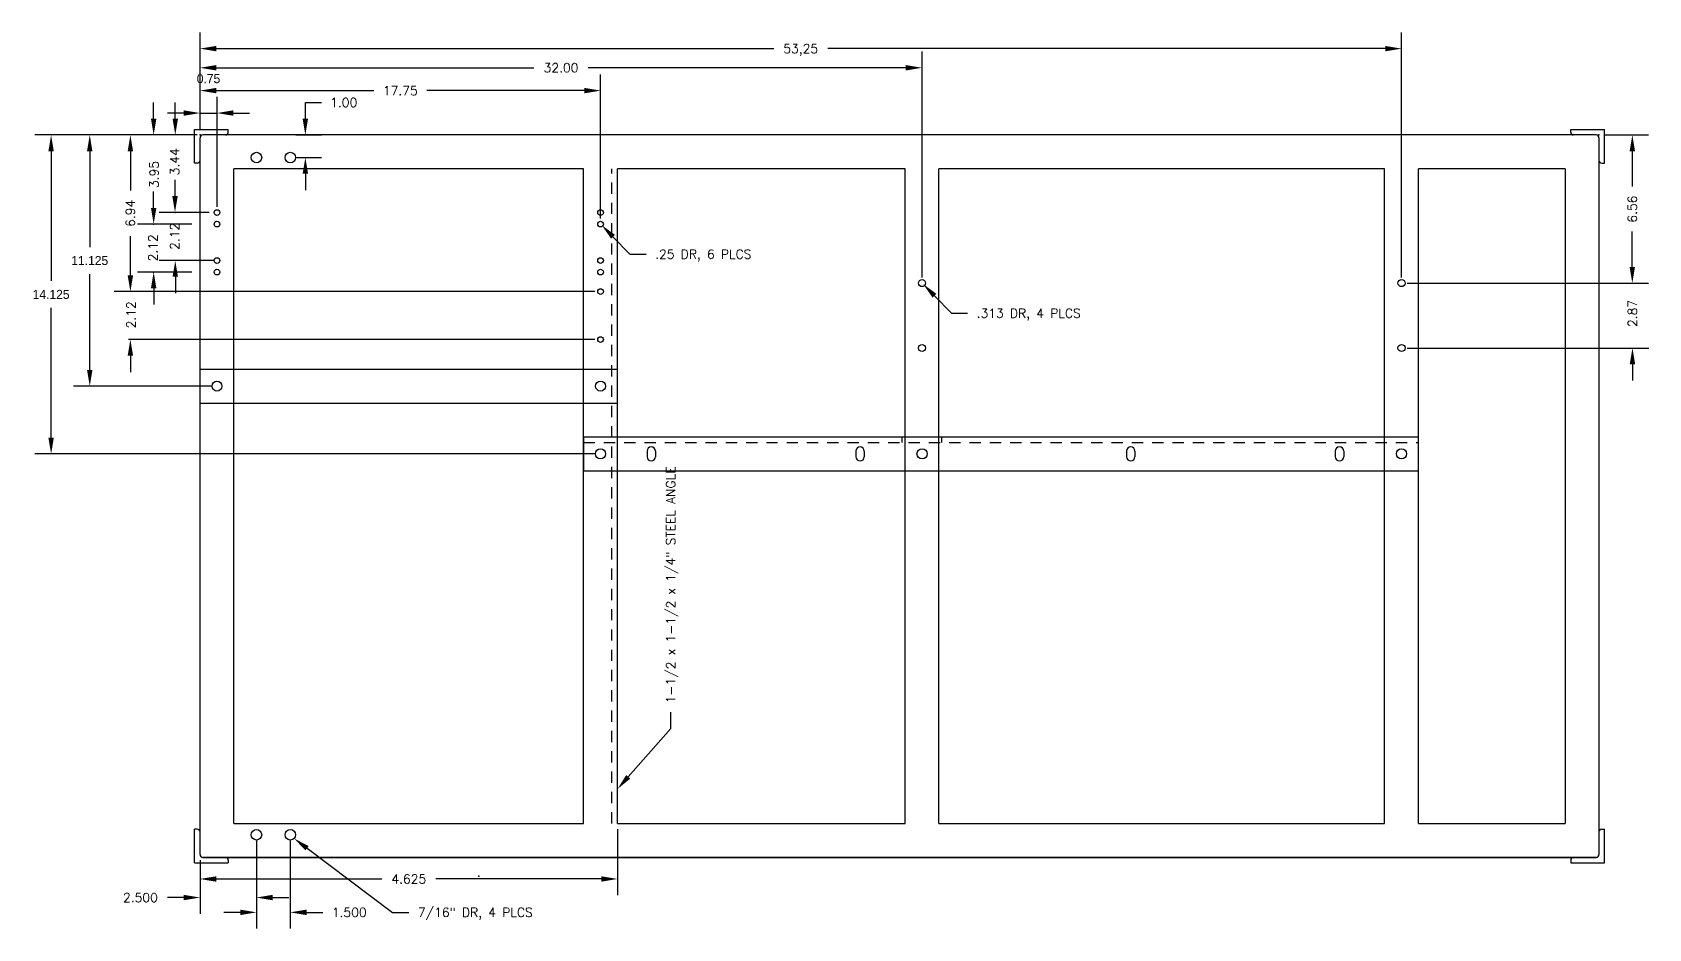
# Model space of a CAD drawing. Extents: x -0.4 to 34.1, y -0.4 to 33.1.
# Drawn here: x -0.44 to 17.47, y 22.27 to 32.19 of the extents above; entities that cross this region are included whole.
import ezdxf
from ezdxf.enums import TextEntityAlignment as Align

# ---------------------------------------------------------------- set-up
doc = ezdxf.new("R2010")
doc.units = 0
doc.header["$MEASUREMENT"] = 0
doc.linetypes.add('HIDDEN2', pattern=[0.1875, 0.125, -0.0625])
doc.layers.get('0').update_dxf_attribs({"linetype": 'CONTINUOUS'})
doc.layers.get('DEFPOINTS').update_dxf_attribs({"linetype": 'CONTINUOUS'})
for name, color, linetype in [('DIM', 1, 'CONTINUOUS'), ('HIDDEN2', 6, 'HIDDEN2'), ('OBJECT', 3, 'CONTINUOUS'), ('TEXT', 1, 'CONTINUOUS')]:
    doc.layers.add(name, color=color, linetype=linetype)
doc.styles.add('SIMPLEX', font='romans')
doc.dimstyles.get("Standard").update_dxf_attribs({"dimtxt": 0.1, "dimasz": 0.18, "dimexe": 0.18, "dimexo": 0.063, "dimgap": 0.1, "dimtad": 0, "dimtih": 1, "dimtoh": 1, "dimdec": 3, "dimlfac": 2, "dimzin": 0, "dimdsep": 46, "dimtxsty": 'Standard', "dimcen": 0.1, "dimclrd": 1, "dimclre": 1, "dimclrt": 1, "dimadec": 0, "dimazin": 0, "dimtfac": 0.8, "dimtofl": 0, "dimtmove": 2, "dimatfit": 3, "dimfxl": 1, "dimtolj": 1, "dimtzin": 0, "dimarcsym": 0})

# ---------------------------------------------------------------- blocks, each defined once
blk = doc.blocks.new('*D6')
at = {"color": 1, "linetype": 'ByBlock', "transparency": 16777216}
for p, q in [((39.62, 10.629), (39.62, 9.897)), ((34.995, 10.285), (34.995, 9.897)), ((35.175, 10.077), (37.008, 10.077)), ((39.44, 10.077), (37.608, 10.077))]:
    blk.add_line(p, q, dxfattribs=at)
for points in [[(35.175, 10.107), (35.175, 10.047), (34.995, 10.077)], [(39.44, 10.107), (39.44, 10.047), (39.62, 10.077)]]:
    blk.add_solid(points, dxfattribs=at)
at = {"layer": 'DEFPOINTS', "color": 0, "linetype": 'ByBlock', "transparency": 16777216}
for p in [(39.62, 10.692), (34.995, 10.348), (39.62, 10.077)]:
    blk.add_point(p, dxfattribs=at)
at = {"color": 1, "linetype": 'ByBlock', "transparency": 16777216, "style": 'SIMPLEX'}
blk.add_text('4.625', height=0.1, dxfattribs=at).set_placement((37.308, 10.077), align=Align.MIDDLE_CENTER)
blk = doc.blocks.new('*D5')
at = {"color": 1, "linetype": 'ByBlock', "transparency": 16777216}
for p, q in [((34.932, 18.317), (34.203, 18.317)), ((34.383, 18.137), (34.383, 17.702)), ((34.383, 16.762), (34.383, 17.197)), ((39.37, 16.582), (34.203, 16.582))]:
    blk.add_line(p, q, dxfattribs=at)
for points in [[(34.353, 18.137), (34.413, 18.137), (34.383, 18.317)], [(34.353, 16.762), (34.413, 16.762), (34.383, 16.582)]]:
    blk.add_solid(points, dxfattribs=at)
at = {"layer": 'DEFPOINTS', "color": 0, "linetype": 'ByBlock', "transparency": 16777216}
for p in [(34.995, 18.317), (34.383, 16.582), (39.433, 16.582)]:
    blk.add_point(p, dxfattribs=at)
at = {"color": 1, "linetype": 'ByBlock', "transparency": 16777216, "style": 'SIMPLEX'}
blk.add_text('6.94', height=0.1, rotation=90, dxfattribs=at).set_placement((34.383, 17.449), align=Align.MIDDLE_CENTER)
blk = doc.blocks.new('*D4')
at = {"color": 1, "linetype": 'ByBlock', "transparency": 16777216}
for p, q in [((34.995, 18.38), (34.995, 19.453)), ((48.308, 16.739), (48.308, 19.453)), ((35.175, 19.273), (41.351, 19.273)), ((48.128, 19.273), (41.951, 19.273))]:
    blk.add_line(p, q, dxfattribs=at)
for points in [[(35.175, 19.303), (35.175, 19.243), (34.995, 19.273)], [(48.128, 19.303), (48.128, 19.243), (48.308, 19.273)]]:
    blk.add_solid(points, dxfattribs=at)
at = {"layer": 'DEFPOINTS', "color": 0, "linetype": 'ByBlock', "transparency": 16777216}
for p in [(48.308, 19.273), (34.995, 18.317), (48.308, 16.676)]:
    blk.add_point(p, dxfattribs=at)
at = {"color": 1, "linetype": 'ByBlock', "transparency": 16777216, "style": 'SIMPLEX'}
blk.add_text('53,25', height=0.1, dxfattribs=at).set_placement((41.651, 19.273), align=Align.MIDDLE_CENTER)
blk = doc.blocks.new('*D3')
at = {"color": 1, "linetype": 'ByBlock', "transparency": 16777216}
for p, q in [((34.995, 18.38), (34.995, 19.241)), ((42.995, 16.739), (42.995, 19.241)), ((35.175, 19.061), (38.695, 19.061)), ((42.815, 19.061), (39.295, 19.061))]:
    blk.add_line(p, q, dxfattribs=at)
for points in [[(35.175, 19.091), (35.175, 19.031), (34.995, 19.061)], [(42.815, 19.091), (42.815, 19.031), (42.995, 19.061)]]:
    blk.add_solid(points, dxfattribs=at)
at = {"layer": 'DEFPOINTS', "color": 0, "linetype": 'ByBlock', "transparency": 16777216}
for p in [(42.995, 19.061), (34.995, 18.317), (42.995, 16.676)]:
    blk.add_point(p, dxfattribs=at)
at = {"color": 1, "linetype": 'ByBlock', "transparency": 16777216, "style": 'SIMPLEX'}
blk.add_text('32.00', height=0.1, dxfattribs=at).set_placement((38.995, 19.061), align=Align.MIDDLE_CENTER)
blk = doc.blocks.new('*D2')
at = {"color": 1, "linetype": 'ByBlock', "transparency": 16777216}
for p, q in [((34.995, 18.38), (34.995, 18.988)), ((39.433, 17.393), (39.433, 18.988)), ((35.175, 18.808), (36.921, 18.808)), ((39.253, 18.808), (37.507, 18.808))]:
    blk.add_line(p, q, dxfattribs=at)
for points in [[(35.175, 18.838), (35.175, 18.778), (34.995, 18.808)], [(39.253, 18.838), (39.253, 18.778), (39.433, 18.808)]]:
    blk.add_solid(points, dxfattribs=at)
at = {"layer": 'DEFPOINTS', "color": 0, "linetype": 'ByBlock', "transparency": 16777216}
for p in [(39.433, 18.808), (34.995, 18.317), (39.433, 17.33)]:
    blk.add_point(p, dxfattribs=at)
at = {"color": 1, "linetype": 'ByBlock', "transparency": 16777216, "style": 'SIMPLEX'}
blk.add_text('17.75', height=0.1, dxfattribs=at).set_placement((37.214, 18.808), align=Align.MIDDLE_CENTER)
blk = doc.blocks.new('*D18')
at = {"color": 1, "linetype": 'ByBlock', "transparency": 16777216}
for p, q in [((1.417, 31.121), (1.417, 31.481)), ((1.605, 30.262), (1.605, 31.481)), ((1.237, 31.301), (1.057, 31.301)), ((1.417, 31.301), (1.605, 31.301)), ((1.785, 31.301), (1.965, 31.301))]:
    blk.add_line(p, q, dxfattribs=at)
for points in [[(1.237, 31.331), (1.237, 31.271), (1.417, 31.301)], [(1.785, 31.331), (1.785, 31.271), (1.605, 31.301)]]:
    blk.add_solid(points, dxfattribs=at)
at = {"layer": 'DEFPOINTS', "color": 0, "linetype": 'ByBlock', "transparency": 16777216}
for p in [(1.605, 31.301), (1.417, 31.058), (1.605, 30.199)]:
    blk.add_point(p, dxfattribs=at)
at = {"color": 1, "linetype": 'ByBlock', "transparency": 16777216, "insert": (1.511, 31.681), "char_height": 0.1, "attachment_point": 5}
blk.add_mtext('\\A1;0.75', dxfattribs=at)
blk = doc.blocks.new('*D7')
at = {"color": 1, "linetype": 'ByBlock', "transparency": 16777216}
for p, q in [((50.558, 18.317), (51.045, 18.317)), ((50.865, 18.137), (50.865, 17.746)), ((50.865, 16.856), (50.865, 17.246)), ((48.371, 16.676), (51.045, 16.676))]:
    blk.add_line(p, q, dxfattribs=at)
for points in [[(50.835, 18.137), (50.895, 18.137), (50.865, 18.317)], [(50.835, 16.856), (50.895, 16.856), (50.865, 16.676)]]:
    blk.add_solid(points, dxfattribs=at)
at = {"layer": 'DEFPOINTS', "color": 0, "linetype": 'ByBlock', "transparency": 16777216}
for p in [(50.495, 18.317), (48.308, 16.676), (50.865, 16.676)]:
    blk.add_point(p, dxfattribs=at)
at = {"color": 1, "linetype": 'ByBlock', "transparency": 16777216, "style": 'SIMPLEX'}
blk.add_text('6.56', height=0.1, rotation=90, dxfattribs=at).set_placement((50.865, 17.496), align=Align.MIDDLE_CENTER)
blk = doc.blocks.new('*D13')
at = {"color": 1, "linetype": 'ByBlock', "transparency": 16777216}
for p, q in [((2.584, 18.498), (2.584, 18.678)), ((2.584, 18.678), (2.764, 18.678)), ((2.48, 18.318), (2.764, 18.318)), ((2.48, 18.068), (2.764, 18.068)), ((2.584, 17.888), (2.584, 17.708))]:
    blk.add_line(p, q, dxfattribs=at)
for points in [[(2.554, 18.498), (2.614, 18.498), (2.584, 18.318)], [(2.554, 17.888), (2.614, 17.888), (2.584, 18.068)]]:
    blk.add_solid(points, dxfattribs=at)
at = {"layer": 'DEFPOINTS', "color": 0, "linetype": 'ByBlock', "transparency": 16777216}
for p in [(2.417, 18.318), (2.584, 18.318), (2.417, 18.068)]:
    blk.add_point(p, dxfattribs=at)
at = {"color": 1, "linetype": 'ByBlock', "transparency": 16777216, "style": 'SIMPLEX'}
blk.add_text('1.00', height=0.1, dxfattribs=at).set_placement((3.009, 18.678), align=Align.MIDDLE_CENTER)
blk = doc.blocks.new('*D14')
at = {"color": 1, "linetype": 'ByBlock', "transparency": 16777216}
for p, q in [((2.042, 10.505), (2.042, 9.693)), ((1.417, 10.286), (1.417, 9.693)), ((1.237, 9.873), (1.057, 9.873)), ((2.222, 9.873), (2.402, 9.873))]:
    blk.add_line(p, q, dxfattribs=at)
for points in [[(1.237, 9.903), (1.237, 9.843), (1.417, 9.873)], [(2.222, 9.903), (2.222, 9.843), (2.042, 9.873)]]:
    blk.add_solid(points, dxfattribs=at)
at = {"layer": 'DEFPOINTS', "color": 0, "linetype": 'ByBlock', "transparency": 16777216}
for p in [(2.042, 10.568), (1.417, 10.349), (1.417, 9.873)]:
    blk.add_point(p, dxfattribs=at)
at = {"color": 1, "linetype": 'ByBlock', "transparency": 16777216, "style": 'SIMPLEX'}
blk.add_text('2.500', height=0.1, dxfattribs=at).set_placement((0.757, 9.873), align=Align.MIDDLE_CENTER)
blk = doc.blocks.new('*D15')
at = {"color": 1, "linetype": 'ByBlock', "transparency": 16777216}
for p, q in [((2.042, 10.505), (2.042, 9.529)), ((2.417, 10.505), (2.417, 9.529)), ((1.862, 9.709), (1.682, 9.709)), ((2.597, 9.709), (2.777, 9.709))]:
    blk.add_line(p, q, dxfattribs=at)
for points in [[(1.862, 9.739), (1.862, 9.679), (2.042, 9.709)], [(2.597, 9.739), (2.597, 9.679), (2.417, 9.709)]]:
    blk.add_solid(points, dxfattribs=at)
at = {"layer": 'DEFPOINTS', "color": 0, "linetype": 'ByBlock', "transparency": 16777216}
for p in [(2.042, 10.568), (2.417, 10.568), (2.417, 9.709)]:
    blk.add_point(p, dxfattribs=at)
at = {"color": 1, "linetype": 'ByBlock', "transparency": 16777216, "style": 'SIMPLEX'}
blk.add_text('1.500', height=0.1, dxfattribs=at).set_placement((3.07, 9.709), align=Align.MIDDLE_CENTER)
blk = doc.blocks.new('*D17')
at = {"color": 1, "linetype": 'ByBlock', "transparency": 16777216}
for p, q in [((1.385, 31.058), (-0.413, 31.058)), ((-0.233, 30.878), (-0.233, 29.442)), ((-0.233, 27.706), (-0.233, 29.142)), ((5.792, 27.526), (-0.413, 27.526))]:
    blk.add_line(p, q, dxfattribs=at)
for points in [[(-0.263, 30.878), (-0.203, 30.878), (-0.233, 31.058)], [(-0.263, 27.706), (-0.203, 27.706), (-0.233, 27.526)]]:
    blk.add_solid(points, dxfattribs=at)
at = {"layer": 'DEFPOINTS', "color": 0, "linetype": 'ByBlock', "transparency": 16777216}
for p in [(-0.233, 31.058), (1.448, 31.058), (5.855, 27.526)]:
    blk.add_point(p, dxfattribs=at)
at = {"color": 1, "linetype": 'ByBlock', "transparency": 16777216, "insert": (-0.233, 29.292), "char_height": 0.1, "attachment_point": 5}
blk.add_mtext('\\A1;14.125', dxfattribs=at)
blk = doc.blocks.new('*D16')
at = {"color": 1, "linetype": 'ByBlock', "transparency": 16777216}
for p, q in [((1.385, 31.058), (0.015, 31.058)), ((0.195, 30.878), (0.195, 29.817)), ((0.195, 28.456), (0.195, 29.517)), ((1.542, 28.276), (0.015, 28.276))]:
    blk.add_line(p, q, dxfattribs=at)
for points in [[(0.165, 30.878), (0.225, 30.878), (0.195, 31.058)], [(0.165, 28.456), (0.225, 28.456), (0.195, 28.276)]]:
    blk.add_solid(points, dxfattribs=at)
at = {"layer": 'DEFPOINTS', "color": 0, "linetype": 'ByBlock', "transparency": 16777216}
for p in [(0.195, 31.058), (1.448, 31.058), (1.605, 28.276)]:
    blk.add_point(p, dxfattribs=at)
at = {"color": 1, "linetype": 'ByBlock', "transparency": 16777216, "insert": (0.195, 29.667), "char_height": 0.1, "attachment_point": 5}
blk.add_mtext('\\A1;11.125', dxfattribs=at)

msp = doc.modelspace()

# ---------------------------------------------------------------- linework, layer by layer
at = {"layer": 'DIM', "linetype": 'ByBlock'}
for p, q in [((0.903141, 31.237971), (0.903141, 31.417971)), ((1.139675, 30.381912), (1.139675, 30.561912)), ((0.903141, 30.250987), (0.903141, 30.430987)), ((1.32582, 30.070987), (0.723141, 30.070987)), ((1.32582, 30.070987), (0.723141, 30.070987)), ((1.565323, 29.667346), (0.962645, 29.667346)), ((1.32582, 29.539737), (0.723141, 29.539737)), ((1.143762, 29.487346), (1.143762, 29.307346)), ((5.791669, 29.323596), (0.624642, 29.323596)), ((0.904259, 29.359737), (0.904259, 29.179737)), ((5.791669, 28.792346), (0.624642, 28.792346)), ((14.792669, 28.698596), (17.468191, 28.698596)), ((0.645101, 28.612346), (0.645101, 28.432346)), ((17.288191, 28.518596), (17.288191, 28.338596))]:
    msp.add_line(p, q, dxfattribs=at)
at = {"layer": 'DIM', "color": 1, "linetype": 'ByBlock'}
for p, q in [((1.142645, 31.237971), (1.142645, 31.417971)), ((1.354169, 31.057971), (0.962645, 31.057971)), ((1.518232, 30.198596), (0.962645, 30.198596))]:
    msp.add_line(p, q, dxfattribs=at)
at = {"layer": 'DIM'}
for p, q in [((5.992522, 29.930899), (6.180008, 29.737509)), ((6.180008, 29.737509), (6.360008, 29.737509)), ((9.555022, 29.277257), (9.742508, 29.083868)), ((9.742508, 29.083868), (9.922508, 29.083868)), ((1.417169, 28.463968), (6.042169, 28.463968)), ((1.417169, 28.088968), (6.042169, 28.088968)), ((6.632525, 24.48415), (6.632525, 24.66415)), ((6.161179, 23.949302), (6.632525, 24.48415))]:
    msp.add_line(p, q, dxfattribs=at)
at = {"layer": 'DIM', "color": 0, "linetype": 'ByBlock'}
for p in [(1.417169, 31.057971), (1.417169, 31.057971), (1.142645, 30.198596), (0.903141, 30.070987), (0.903141, 29.539737)]:
    msp.add_point(p, dxfattribs=at)
at = {"layer": 'DIM'}
for p in [(1.417169, 31.057971), (16.917169, 31.057971), (4.504624, 22.85058)]:
    msp.add_point(p, dxfattribs=at)
at = {"layer": 'DIM', "linetype": 'ByBlock'}
for points in [[(0.873141, 31.237971), (0.933141, 31.237971), (0.903141, 31.057971)], [(1.109675, 30.381912), (1.169675, 30.381912), (1.139675, 30.201912)], [(0.873141, 30.250987), (0.933141, 30.250987), (0.903141, 30.070987)], [(1.112645, 29.487346), (1.172645, 29.487346), (1.142645, 29.667346)], [(0.873141, 29.359737), (0.933141, 29.359737), (0.903141, 29.539737)], [(0.615101, 28.612346), (0.675101, 28.612346), (0.645101, 28.792346)], [(17.258191, 28.518596), (17.318191, 28.518596), (17.288191, 28.698596)]]:
    msp.add_solid(points, dxfattribs=at)
at = {"layer": 'DIM', "color": 1, "linetype": 'ByBlock'}
msp.add_solid([(1.112645, 31.237971), (1.172645, 31.237971), (1.142645, 31.057971)], dxfattribs=at)
at = {"layer": 'DIM'}
for points in [[(5.970983, 29.910017), (6.014062, 29.95178), (5.867231, 30.060135)], [(9.533483, 29.256375), (9.576562, 29.298139), (9.429731, 29.406494)], [(6.183686, 23.929467), (6.138672, 23.969137), (6.042169, 23.814259)]]:
    msp.add_solid(points, dxfattribs=at)
at = {"layer": 'HIDDEN2'}
for p, q in [((5.979669, 23.432971), (5.979669, 30.682971)), ((5.667169, 27.651468), (14.917169, 27.651468)), ((6.042169, 27.651468), (6.042169, 27.713968)), ((9.198419, 27.651468), (9.198419, 27.713968)), ((9.635919, 27.651468), (9.635919, 27.713968))]:
    msp.add_line(p, q, dxfattribs=at)
at = {"layer": 'OBJECT'}
for p, q in [((1.354669, 30.745471), (1.354669, 31.120471)), ((1.354669, 31.120471), (1.729669, 31.120471)), ((1.417169, 23.089221), (1.417169, 31.026721)), ((16.885919, 31.057971), (1.448419, 31.057971)), ((1.729669, 31.089221), (1.729669, 31.120471)), ((16.604669, 31.089221), (16.604669, 31.120471)), ((16.604669, 31.120471), (16.979669, 31.120471)), ((16.917169, 31.026721), (16.917169, 23.089221)), ((16.979669, 30.745471), (16.979669, 31.120471)), ((1.385919, 30.745471), (1.354669, 30.745471)), ((1.792169, 23.432971), (1.792169, 30.682971)), ((5.667169, 30.682971), (1.792169, 30.682971)), ((5.667169, 23.432971), (5.667169, 30.682971)), ((6.042169, 23.432971), (6.042169, 30.682971)), ((9.229669, 30.682971), (6.042169, 30.682971)), ((9.229669, 23.432971), (9.229669, 30.682971)), ((9.604669, 23.432971), (9.604669, 30.682971)), ((14.542169, 30.682971), (9.604669, 30.682971)), ((14.542169, 23.432971), (14.542169, 30.682971)), ((14.917169, 23.432971), (14.917169, 30.682971)), ((16.542169, 30.682971), (14.917169, 30.682971)), ((16.542169, 30.682971), (16.542169, 23.432971)), ((16.948419, 30.745471), (16.979669, 30.745471)), ((5.667169, 27.713968), (14.917169, 27.713968)), ((5.667169, 27.713968), (5.667169, 27.338968)), ((6.370294, 27.557718), (6.370294, 27.495218)), ((6.464044, 27.557718), (6.464044, 27.495218)), ((8.682794, 27.557718), (8.682794, 27.495218)), ((8.776544, 27.557718), (8.776544, 27.495218)), ((11.682794, 27.557718), (11.682794, 27.495218)), ((11.776544, 27.557718), (11.776544, 27.495218)), ((13.995294, 27.557718), (13.995294, 27.495218)), ((14.089044, 27.557718), (14.089044, 27.495218)), ((5.667169, 27.338968), (14.917169, 27.338968)), ((1.385919, 23.370471), (1.354669, 23.370471)), ((1.354669, 22.995471), (1.354669, 23.370471)), ((1.792169, 23.432971), (5.667169, 23.432971)), ((6.042169, 23.432971), (9.229669, 23.432971)), ((9.604669, 23.432971), (14.542169, 23.432971)), ((14.917169, 23.432971), (16.542169, 23.432971)), ((16.948419, 23.370471), (16.979669, 23.370471)), ((16.979669, 22.995471), (16.979669, 23.370471)), ((1.354669, 22.995471), (1.729669, 22.995471)), ((16.885919, 23.057971), (1.448419, 23.057971)), ((1.448419, 23.057971), (16.885919, 23.057971)), ((1.729669, 23.026721), (1.729669, 22.995471)), ((16.604669, 23.026721), (16.604669, 22.995471)), ((16.604669, 22.995471), (16.979669, 22.995471))]:
    msp.add_line(p, q, dxfattribs=at)
for centre, radius in [((2.042107, 30.807971), 0.058594), ((2.417107, 30.807971), 0.058594), ((1.604669, 30.198596), 0.03125), ((1.604669, 30.070987), 0.03125), ((5.854669, 30.198596), 0.03125), ((5.854669, 30.070987), 0.03125), ((1.604669, 29.667346), 0.03125), ((1.604669, 29.539737), 0.03125), ((5.854669, 29.667346), 0.03125), ((5.854669, 29.539737), 0.03125), ((9.417169, 29.417346), 0.039062), ((14.729669, 29.417346), 0.039062), ((5.854669, 29.323596), 0.03125), ((5.854669, 28.792346), 0.03125), ((9.417169, 28.698596), 0.039062), ((14.729669, 28.698596), 0.039062), ((1.604669, 28.276468), 0.054688), ((1.604669, 28.276468), 0.054688), ((5.854669, 28.276468), 0.054688), ((5.854669, 28.276468), 0.054688), ((5.854669, 27.526468), 0.056641), ((5.854669, 27.526468), 0.056641), ((9.417169, 27.526468), 0.056641), ((14.729669, 27.526468), 0.056641), ((2.042107, 23.307971), 0.058594), ((2.417107, 23.307971), 0.058594)]:
    msp.add_circle(centre, radius, dxfattribs=at)
for centre, radius, start, end in [((1.448419, 31.026721), 0.03125, 90, 180), ((1.698419, 31.089221), 0.03125, 270, 0), ((16.635919, 31.089221), 0.03125, 180, 270), ((16.885919, 31.026721), 0.03125, 0, 90), ((1.385919, 30.776721), 0.03125, 270, 0), ((16.948419, 30.776721), 0.03125, 180, 270), ((6.417169, 27.557718), 0.046875, 0, 180), ((8.729669, 27.557718), 0.046875, 0, 180), ((11.729669, 27.557718), 0.046875, 0, 180), ((14.042169, 27.557718), 0.046875, 0, 180), ((6.417169, 27.495218), 0.046875, 180, 0), ((8.729669, 27.495218), 0.046875, 180, 0), ((11.729669, 27.495218), 0.046875, 180, 0), ((14.042169, 27.495218), 0.046875, 180, 0), ((1.385919, 23.339221), 0.03125, 0, 90), ((16.948419, 23.339221), 0.03125, 90, 180), ((1.448419, 23.089221), 0.03125, 180, 270), ((1.698419, 23.026721), 0.03125, 0, 90), ((16.635919, 23.026721), 0.03125, 90, 180), ((16.885919, 23.089221), 0.03125, 270, 0)]:
    msp.add_arc(centre, radius, start, end, dxfattribs=at)
at = {"layer": 'TEXT', "color": 1}
for p, q in [((2.60288, 23.158886), (3.550566, 22.448277)), ((3.550566, 22.448277), (3.730566, 22.448277))]:
    msp.add_line(p, q, dxfattribs=at)
msp.add_solid([(2.584883, 23.134884), (2.620878, 23.182888), (2.458869, 23.266871)], dxfattribs=at)

# ---------------------------------------------------------------- texts
at = {"layer": 'DIM', "linetype": 'ByBlock', "style": 'SIMPLEX'}
for s, p in [('3.95', (0.908604, 30.619854)), ('2.12', (0.895674, 29.808089)), ('2.12', (1.135177, 29.935698)), ('2.12', (0.652569, 29.066463))]:
    msp.add_text(s, height=0.1, rotation=90, dxfattribs=at).set_placement(p, align=Align.MIDDLE_CENTER)
at = {"layer": 'DIM', "style": 'SIMPLEX'}
for s, p in [('.25 DR, 6 PLCS', (6.460008, 29.737509)), ('.313 DR, 4 PLCS', (10.022508, 29.083868))]:
    msp.add_text(s, height=0.1, dxfattribs=at).set_placement(p, align=Align.MIDDLE_LEFT)
at = {"layer": 'DIM', "linetype": 'ByBlock', "style": 'SIMPLEX'}
msp.add_text('2.87', height=0.1, rotation=90, dxfattribs=at).set_placement((17.288686, 29.081087), align=Align.MIDDLE)
at = {"layer": 'DIM', "style": 'SIMPLEX'}
msp.add_text('1-1/2 x 1-1/2 x 1/4" STEEL ANGLE', height=0.1, rotation=90, dxfattribs=at).set_placement((6.632525, 24.76415), align=Align.MIDDLE_LEFT)
at = {"layer": 'TEXT', "style": 'SIMPLEX'}
msp.add_text('3.44', height=0.100005, rotation=90, dxfattribs=at).set_placement((1.186795, 30.611308))
at = {"layer": 'TEXT', "color": 1, "style": 'SIMPLEX'}
msp.add_text('7/16" DR, 4 PLCS', height=0.1, dxfattribs=at).set_placement((3.830566, 22.448277), align=Align.MIDDLE_LEFT)

# ---------------------------------------------------------------- dimensions: what is measured, and where the dimension line sits
at = {"layer": 'DIM'}
for base, p2, text, picture, middle in [((14.729669, 32.014654), (14.729669, 29.417346), '53,25', '*D4', (8.073419, 32.014654)), ((9.417169, 31.802825), (9.417169, 29.417346), '32.00', '*D3', (5.417169, 31.802825)), ((5.854669, 31.549563), (5.854669, 30.070987), '17.75', '*D2', (3.635919, 31.549563))]:
    dim = msp.add_linear_dim(base=base, p1=(1.417169, 31.057971), p2=p2, text=text, dimstyle='Standard', dxfattribs=at)
    dim.commit()
    dim.dimension.update_dxf_attribs({"geometry": picture, "text_midpoint": middle, "insert": (-33.578, 12.741327)})
dim = msp.add_linear_dim(base=(2.584236, 31.057971), p1=(2.417107, 30.807971), p2=(2.417107, 31.057971), angle=90, text='1.00', dimstyle='Standard', dxfattribs=at)
dim.commit()
dim.dimension.update_dxf_attribs({"geometry": '*D13', "text_midpoint": (3.009474, 31.417971), "insert": (0, 12.739767)})
for base, p1, p2, text, picture, middle, set_off in [((0.645101, 29.323596), (1.257628, 31.057971), (5.695128, 29.323596), '6.94', '*D5', (0.645101, 30.190783), (-33.73754, 12.741327)), ((17.287336, 29.417346), (16.917169, 31.057971), (14.729669, 29.417346), '6.56', '*D7', (17.287336, 30.237658), (-33.578, 12.741327))]:
    dim = msp.add_linear_dim(base=base, p1=p1, p2=p2, angle=90, text=text, dimstyle='Standard', dxfattribs=at)
    dim.commit()
    dim.dimension.update_dxf_attribs({"geometry": picture, "text_midpoint": middle, "text_rotation": 90, "insert": set_off})
for base, p1, p2, picture, middle, set_off in [((1.417169, 22.612572), (2.042107, 23.307971), (1.417169, 23.089221), '*D14', (0.757169, 22.612572), (0, 12.739767)), ((6.042169, 22.818562), (1.417169, 23.089221), (6.042169, 23.432971), '*D6', (3.729669, 22.818562), (-33.578, 12.741327)), ((2.417107, 22.448277), (2.042107, 23.307971), (2.417107, 23.307971), '*D15', (3.069964, 22.448277), (0, 12.739767))]:
    dim = msp.add_linear_dim(base=base, p1=p1, p2=p2, dimstyle='Standard', dxfattribs=at)
    dim.commit()
    dim.dimension.update_dxf_attribs({"geometry": picture, "text_midpoint": middle, "insert": set_off})
at = {"layer": 'TEXT'}
dim = msp.add_linear_dim(base=(1.604669, 31.300677), p1=(1.417169, 31.057971), p2=(1.604669, 30.198596), text='0.75', dimstyle='Standard', dxfattribs=at)
dim.commit()
dim.dimension.update_dxf_attribs({"geometry": '*D18', "text_midpoint": (1.510919, 31.680677)})
for base, p1, text, picture, middle in [((-0.232971, 31.057971), (5.854669, 27.526468), '14.125', '*D17', (-0.232971, 29.292219)), ((0.195411, 31.057971), (1.604669, 28.276468), '11.125', '*D16', (0.195411, 29.667219))]:
    dim = msp.add_linear_dim(base=base, p1=p1, p2=(1.448419, 31.057971), angle=90, text=text, dimstyle='Standard', override={"dimdec": 4, "dimlfac": 4, "dimtdec": 4, "dimtmove": 0}, dxfattribs=at)
    dim.commit()
    dim.dimension.update_dxf_attribs({"geometry": picture, "text_midpoint": middle})

doc.saveas('drawing.dxf')
